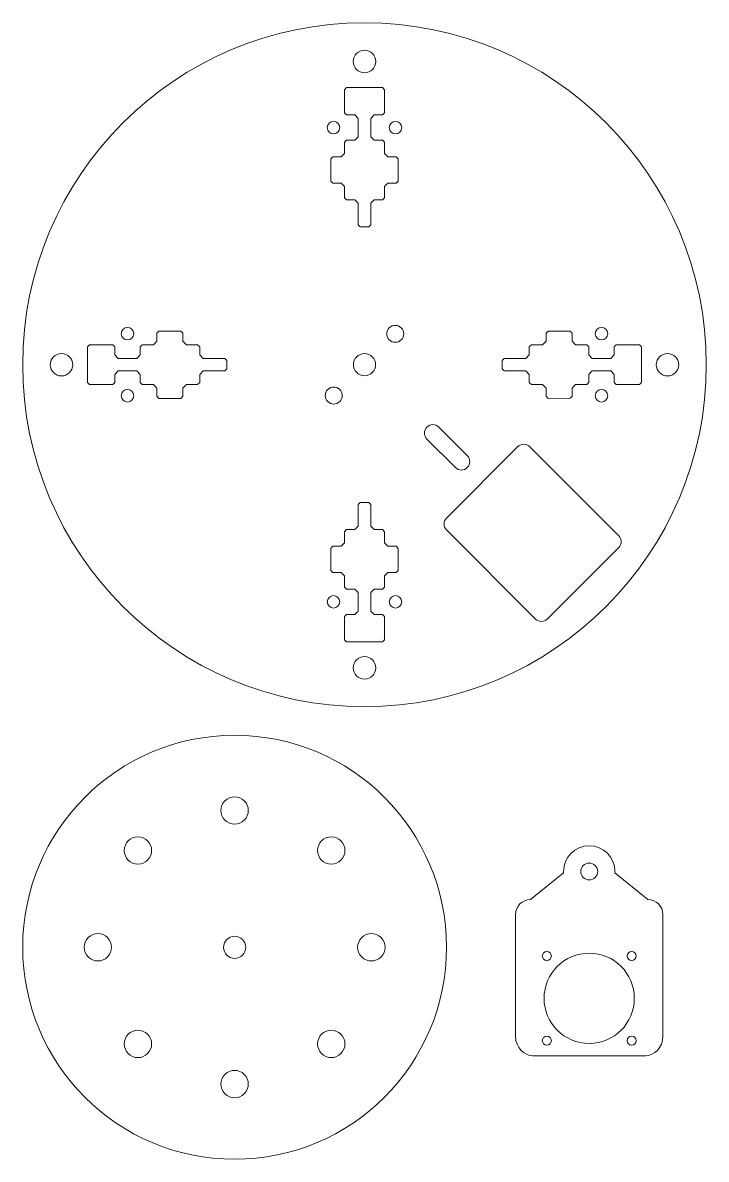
# Model space of a CAD drawing. Header units: centimetres. Extents: x -11.5 to 13.5, y -35.9 to 36.2.
# Drawn here: x -11.48 to 13.52, y -35.94 to 5.61 of the extents above; entities that cross this region are included whole.
import ezdxf

# ---------------------------------------------------------------- set-up
doc = ezdxf.new("R2010")
doc.units = ezdxf.units.CM
doc.header["$MEASUREMENT"] = 0
doc.layers.add('Layer 1', color=7, linetype='Continuous')

msp = doc.modelspace()

# ---------------------------------------------------------------- linework, layer by layer
at = {"layer": 'Layer 1', "lineweight": 9}
for centre, major_axis in [((1.01693, -6.89052), (0, 12.5)), ((-3.73307, -28.1862), (0, 7.75))]:
    msp.add_ellipse(centre, major_axis=major_axis, ratio=1, dxfattribs=at)
for points, knots in [([(1.01691, 4.60172), (1.24234, 4.60172), (1.42693, 4.41718), (1.42693, 4.19174), (1.42692, 3.96631), (1.24237, 3.78173), (1.01694, 3.78173), (0.79147, 3.78173), (0.60693, 3.96629), (0.60693, 4.19175), (0.60693, 4.41717), (0.79149, 4.60173), (1.01691, 4.60172)], [0, 0, 0, 0, 0.25, 0.25, 0.25, 0.5, 0.5, 0.5, 0.75, 0.75, 0.75, 1, 1, 1, 1]), ([(1.37102, 2.23759), (1.37102, 2.23759), (1.24693, 2.1145), (1.24693, 2.1145), (1.24693, 2.1145), (1.24691, 1.44087), (1.24691, 1.44087), (1.24691, 1.44087), (1.37104, 1.31757), (1.37104, 1.31757), (1.37104, 1.31757), (1.67105, 1.31756), (1.67105, 1.31756), (1.67105, 1.31756), (1.74693, 1.2417), (1.74693, 1.2417), (1.74693, 1.2417), (1.74691, 0.83089), (1.74691, 0.83089), (1.74691, 0.83089), (1.87102, 0.70758), (1.87102, 0.70758), (1.87102, 0.70758), (2.17108, 0.70759), (2.17108, 0.70759), (2.17108, 0.70759), (2.24691, 0.63173), (2.24691, 0.63173), (2.24691, 0.63173), (2.24693, -0.17658), (2.24693, -0.17658), (2.24693, -0.17658), (2.17106, -0.25242), (2.17106, -0.25242), (2.17106, -0.25242), (1.87102, -0.2524), (1.87102, -0.2524), (1.87102, -0.2524), (1.74692, -0.37571), (1.74692, -0.37571), (1.74692, -0.37571), (1.74691, -0.78657), (1.74691, -0.78657), (1.74691, -0.78657), (1.67106, -0.86241), (1.67106, -0.86241), (1.67106, -0.86241), (1.37102, -0.86242), (1.37102, -0.86242), (1.37102, -0.86242), (1.24691, -0.98571), (1.24691, -0.98571), (1.24691, -0.98571), (1.24692, -1.77657), (1.24692, -1.77657), (1.24692, -1.77657), (1.17105, -1.85242), (1.17105, -1.85242), (1.17105, -1.85242), (0.86279, -1.85245), (0.86279, -1.85245), (0.86279, -1.85245), (0.78691, -1.77659), (0.78691, -1.77659), (0.78691, -1.77659), (0.78692, -0.98573), (0.78692, -0.98573), (0.78692, -0.98573), (0.66281, -0.86242), (0.66281, -0.86242), (0.66281, -0.86242), (0.36278, -0.86243), (0.36278, -0.86243), (0.36278, -0.86243), (0.28691, -0.78658), (0.28691, -0.78658), (0.28691, -0.78658), (0.28691, -0.37572), (0.28691, -0.37572), (0.28691, -0.37572), (0.16282, -0.25243), (0.16282, -0.25243), (0.16282, -0.25243), (-0.13724, -0.25242), (-0.13724, -0.25242), (-0.13724, -0.25242), (-0.21311, -0.17657), (-0.21311, -0.17657), (-0.21311, -0.17657), (-0.2131, 0.63171), (-0.2131, 0.63171), (-0.2131, 0.63171), (-0.13723, 0.70757), (-0.13723, 0.70757), (-0.13723, 0.70757), (0.16281, 0.70757), (0.16281, 0.70757), (0.16281, 0.70757), (0.28692, 0.83089), (0.28692, 0.83089), (0.28692, 0.83089), (0.28694, 1.24172), (0.28694, 1.24172), (0.28694, 1.24172), (0.36279, 1.31752), (0.36279, 1.31752), (0.36279, 1.31752), (0.66282, 1.31756), (0.66282, 1.31756), (0.66282, 1.31756), (0.78693, 1.44061), (0.78693, 1.44061), (0.78693, 1.44061), (0.78694, 2.11427), (0.78694, 2.11427), (0.78694, 2.11427), (0.6628, 2.23759), (0.6628, 2.23759), (0.6628, 2.23759), (0.36279, 2.23759), (0.36279, 2.23759), (0.36279, 2.23759), (0.28691, 2.31345), (0.28691, 2.31345), (0.28691, 2.31345), (0.28693, 3.16171), (0.28693, 3.16171), (0.28693, 3.16171), (0.36278, 3.23756), (0.36278, 3.23756), (0.36278, 3.23756), (1.67106, 3.23758), (1.67106, 3.23758), (1.67106, 3.23758), (1.74693, 3.16172), (1.74693, 3.16172), (1.74693, 3.16172), (1.74691, 2.31347), (1.74691, 2.31347), (1.74691, 2.31347), (1.67107, 2.23758), (1.67107, 2.23758), (1.67107, 2.23758), (1.37102, 2.23759), (1.37102, 2.23759)], [0, 0, 0, 0, 0.02083333, 0.02083333, 0.02083333, 0.04166667, 0.04166667, 0.04166667, 0.0625, 0.0625, 0.0625, 0.08333333, 0.08333333, 0.08333333, 0.10416667, 0.10416667, 0.10416667, 0.125, 0.125, 0.125, 0.14583333, 0.14583333, 0.14583333, 0.16666667, 0.16666667, 0.16666667, 0.1875, 0.1875, 0.1875, 0.20833333, 0.20833333, 0.20833333, 0.22916667, 0.22916667, 0.22916667, 0.25, 0.25, 0.25, 0.27083333, 0.27083333, 0.27083333, 0.29166667, 0.29166667, 0.29166667, 0.3125, 0.3125, 0.3125, 0.33333333, 0.33333333, 0.33333333, 0.35416667, 0.35416667, 0.35416667, 0.375, 0.375, 0.375, 0.39583333, 0.39583333, 0.39583333, 0.41666667, 0.41666667, 0.41666667, 0.4375, 0.4375, 0.4375, 0.45833333, 0.45833333, 0.45833333, 0.47916667, 0.47916667, 0.47916667, 0.5, 0.5, 0.5, 0.52083333, 0.52083333, 0.52083333, 0.54166667, 0.54166667, 0.54166667, 0.5625, 0.5625, 0.5625, 0.58333333, 0.58333333, 0.58333333, 0.60416667, 0.60416667, 0.60416667, 0.625, 0.625, 0.625, 0.64583333, 0.64583333, 0.64583333, 0.66666667, 0.66666667, 0.66666667, 0.6875, 0.6875, 0.6875, 0.70833333, 0.70833333, 0.70833333, 0.72916667, 0.72916667, 0.72916667, 0.75, 0.75, 0.75, 0.77083333, 0.77083333, 0.77083333, 0.79166667, 0.79166667, 0.79166667, 0.8125, 0.8125, 0.8125, 0.83333333, 0.83333333, 0.83333333, 0.85416667, 0.85416667, 0.85416667, 0.875, 0.875, 0.875, 0.89583333, 0.89583333, 0.89583333, 0.91666667, 0.91666667, 0.91666667, 0.9375, 0.9375, 0.9375, 0.95833333, 0.95833333, 0.95833333, 0.97916667, 0.97916667, 0.97916667, 1, 1, 1, 1]), ([(-0.11751, 2.00754), (0.00952, 2.00754), (0.11247, 1.90457), (0.11248, 1.77754), (0.11249, 1.65053), (0.00952, 1.54756), (-0.1175, 1.54755), (-0.24453, 1.54754), (-0.34748, 1.65052), (-0.34749, 1.77755), (-0.34749, 1.90458), (-0.24454, 2.00756), (-0.11751, 2.00754)], [0, 0, 0, 0, 0.25, 0.25, 0.25, 0.5, 0.5, 0.5, 0.75, 0.75, 0.75, 1, 1, 1, 1]), ([(2.15131, 2.00754), (2.27834, 2.00753), (2.38136, 1.90461), (2.38134, 1.77756), (2.38132, 1.65052), (2.27836, 1.54754), (2.15132, 1.54754), (2.02429, 1.54753), (1.92135, 1.65053), (1.92134, 1.77755), (1.92133, 1.90456), (2.0243, 2.00755), (2.15131, 2.00754)], [0, 0, 0, 0, 0.25, 0.25, 0.25, 0.5, 0.5, 0.5, 0.75, 0.75, 0.75, 1, 1, 1, 1]), ([(-8.11118, -6.53643), (-8.11118, -6.53643), (-7.98809, -6.66052), (-7.98809, -6.66052), (-7.98809, -6.66052), (-7.31446, -6.66054), (-7.31446, -6.66054), (-7.31446, -6.66054), (-7.19116, -6.53641), (-7.19116, -6.53641), (-7.19116, -6.53641), (-7.19115, -6.2364), (-7.19115, -6.2364), (-7.19115, -6.2364), (-7.11529, -6.16052), (-7.11529, -6.16052), (-7.11529, -6.16052), (-6.70448, -6.16054), (-6.70448, -6.16054), (-6.70448, -6.16054), (-6.58117, -6.03643), (-6.58117, -6.03643), (-6.58117, -6.03643), (-6.58118, -5.73637), (-6.58118, -5.73637), (-6.58118, -5.73637), (-6.50532, -5.66054), (-6.50532, -5.66054), (-6.50532, -5.66054), (-5.69701, -5.66052), (-5.69701, -5.66052), (-5.69701, -5.66052), (-5.62117, -5.73639), (-5.62117, -5.73639), (-5.62117, -5.73639), (-5.62119, -6.03643), (-5.62119, -6.03643), (-5.62119, -6.03643), (-5.49788, -6.16053), (-5.49788, -6.16053), (-5.49788, -6.16053), (-5.08702, -6.16054), (-5.08702, -6.16054), (-5.08702, -6.16054), (-5.01118, -6.23639), (-5.01118, -6.23639), (-5.01118, -6.23639), (-5.01117, -6.53643), (-5.01117, -6.53643), (-5.01117, -6.53643), (-4.88788, -6.66054), (-4.88788, -6.66054), (-4.88788, -6.66054), (-4.09702, -6.66053), (-4.09702, -6.66053), (-4.09702, -6.66053), (-4.02117, -6.7364), (-4.02117, -6.7364), (-4.02117, -6.7364), (-4.02114, -7.04466), (-4.02114, -7.04466), (-4.02114, -7.04466), (-4.097, -7.12054), (-4.097, -7.12054), (-4.097, -7.12054), (-4.88786, -7.12053), (-4.88786, -7.12053), (-4.88786, -7.12053), (-5.01117, -7.24464), (-5.01117, -7.24464), (-5.01117, -7.24464), (-5.01116, -7.54467), (-5.01116, -7.54467), (-5.01116, -7.54467), (-5.08701, -7.62054), (-5.08701, -7.62054), (-5.08701, -7.62054), (-5.49787, -7.62054), (-5.49787, -7.62054), (-5.49787, -7.62054), (-5.62116, -7.74463), (-5.62116, -7.74463), (-5.62116, -7.74463), (-5.62117, -8.04469), (-5.62117, -8.04469), (-5.62117, -8.04469), (-5.69702, -8.12056), (-5.69702, -8.12056), (-5.69702, -8.12056), (-6.5053, -8.12055), (-6.5053, -8.12055), (-6.5053, -8.12055), (-6.58116, -8.04468), (-6.58116, -8.04468), (-6.58116, -8.04468), (-6.58116, -7.74464), (-6.58116, -7.74464), (-6.58116, -7.74464), (-6.70448, -7.62053), (-6.70448, -7.62053), (-6.70448, -7.62053), (-7.11531, -7.62051), (-7.11531, -7.62051), (-7.11531, -7.62051), (-7.19111, -7.54466), (-7.19111, -7.54466), (-7.19111, -7.54466), (-7.19115, -7.24463), (-7.19115, -7.24463), (-7.19115, -7.24463), (-7.3142, -7.12052), (-7.3142, -7.12052), (-7.3142, -7.12052), (-7.98786, -7.12051), (-7.98786, -7.12051), (-7.98786, -7.12051), (-8.11118, -7.24465), (-8.11118, -7.24465), (-8.11118, -7.24465), (-8.11118, -7.54466), (-8.11118, -7.54466), (-8.11118, -7.54466), (-8.18704, -7.62054), (-8.18704, -7.62054), (-8.18704, -7.62054), (-9.0353, -7.62052), (-9.0353, -7.62052), (-9.0353, -7.62052), (-9.11115, -7.54467), (-9.11115, -7.54467), (-9.11115, -7.54467), (-9.11117, -6.23639), (-9.11117, -6.23639), (-9.11117, -6.23639), (-9.03531, -6.16052), (-9.03531, -6.16052), (-9.03531, -6.16052), (-8.18706, -6.16054), (-8.18706, -6.16054), (-8.18706, -6.16054), (-8.11117, -6.23638), (-8.11117, -6.23638), (-8.11117, -6.23638), (-8.11118, -6.53643), (-8.11118, -6.53643)], [0, 0, 0, 0, 0.02083333, 0.02083333, 0.02083333, 0.04166667, 0.04166667, 0.04166667, 0.0625, 0.0625, 0.0625, 0.08333333, 0.08333333, 0.08333333, 0.10416667, 0.10416667, 0.10416667, 0.125, 0.125, 0.125, 0.14583333, 0.14583333, 0.14583333, 0.16666667, 0.16666667, 0.16666667, 0.1875, 0.1875, 0.1875, 0.20833333, 0.20833333, 0.20833333, 0.22916667, 0.22916667, 0.22916667, 0.25, 0.25, 0.25, 0.27083333, 0.27083333, 0.27083333, 0.29166667, 0.29166667, 0.29166667, 0.3125, 0.3125, 0.3125, 0.33333333, 0.33333333, 0.33333333, 0.35416667, 0.35416667, 0.35416667, 0.375, 0.375, 0.375, 0.39583333, 0.39583333, 0.39583333, 0.41666667, 0.41666667, 0.41666667, 0.4375, 0.4375, 0.4375, 0.45833333, 0.45833333, 0.45833333, 0.47916667, 0.47916667, 0.47916667, 0.5, 0.5, 0.5, 0.52083333, 0.52083333, 0.52083333, 0.54166667, 0.54166667, 0.54166667, 0.5625, 0.5625, 0.5625, 0.58333333, 0.58333333, 0.58333333, 0.60416667, 0.60416667, 0.60416667, 0.625, 0.625, 0.625, 0.64583333, 0.64583333, 0.64583333, 0.66666667, 0.66666667, 0.66666667, 0.6875, 0.6875, 0.6875, 0.70833333, 0.70833333, 0.70833333, 0.72916667, 0.72916667, 0.72916667, 0.75, 0.75, 0.75, 0.77083333, 0.77083333, 0.77083333, 0.79166667, 0.79166667, 0.79166667, 0.8125, 0.8125, 0.8125, 0.83333333, 0.83333333, 0.83333333, 0.85416667, 0.85416667, 0.85416667, 0.875, 0.875, 0.875, 0.89583333, 0.89583333, 0.89583333, 0.91666667, 0.91666667, 0.91666667, 0.9375, 0.9375, 0.9375, 0.95833333, 0.95833333, 0.95833333, 0.97916667, 0.97916667, 0.97916667, 1, 1, 1, 1]), ([(-7.88113, -5.75614), (-7.88112, -5.62911), (-7.7782, -5.52609), (-7.65115, -5.52611), (-7.52411, -5.52613), (-7.42113, -5.62909), (-7.42113, -5.75613), (-7.42112, -5.88316), (-7.52412, -5.9861), (-7.65114, -5.98611), (-7.77815, -5.98612), (-7.88114, -5.88315), (-7.88113, -5.75614)], [0, 0, 0, 0, 0.25, 0.25, 0.25, 0.5, 0.5, 0.5, 0.75, 0.75, 0.75, 1, 1, 1, 1]), ([(1.92494, -5.98251), (1.80388, -5.86145), (1.80388, -5.66517), (1.92494, -5.5441), (2.046, -5.42304), (2.24228, -5.42304), (2.36335, -5.5441), (2.48441, -5.66517), (2.48441, -5.86145), (2.36335, -5.98251), (2.24228, -6.10357), (2.046, -6.10357), (1.92494, -5.98251)], [0, 0, 0, 0, 0.25, 0.25, 0.25, 0.5, 0.5, 0.5, 0.75, 0.75, 0.75, 1, 1, 1, 1]), ([(10.14504, -7.24461), (10.14504, -7.24461), (10.02195, -7.12052), (10.02195, -7.12052), (10.02195, -7.12052), (9.34832, -7.1205), (9.34832, -7.1205), (9.34832, -7.1205), (9.22502, -7.24463), (9.22502, -7.24463), (9.22502, -7.24463), (9.22501, -7.54464), (9.22501, -7.54464), (9.22501, -7.54464), (9.14915, -7.62052), (9.14915, -7.62052), (9.14915, -7.62052), (8.73834, -7.6205), (8.73834, -7.6205), (8.73834, -7.6205), (8.61503, -7.74461), (8.61503, -7.74461), (8.61503, -7.74461), (8.61504, -8.04467), (8.61504, -8.04467), (8.61504, -8.04467), (8.53918, -8.1205), (8.53918, -8.1205), (8.53918, -8.1205), (7.73087, -8.12052), (7.73087, -8.12052), (7.73087, -8.12052), (7.65503, -8.04465), (7.65503, -8.04465), (7.65503, -8.04465), (7.65505, -7.74461), (7.65505, -7.74461), (7.65505, -7.74461), (7.53174, -7.62051), (7.53174, -7.62051), (7.53174, -7.62051), (7.12088, -7.6205), (7.12088, -7.6205), (7.12088, -7.6205), (7.04504, -7.54465), (7.04504, -7.54465), (7.04504, -7.54465), (7.04503, -7.24461), (7.04503, -7.24461), (7.04503, -7.24461), (6.92174, -7.1205), (6.92174, -7.1205), (6.92174, -7.1205), (6.13088, -7.12051), (6.13088, -7.12051), (6.13088, -7.12051), (6.05503, -7.04464), (6.05503, -7.04464), (6.05503, -7.04464), (6.055, -6.73638), (6.055, -6.73638), (6.055, -6.73638), (6.13086, -6.6605), (6.13086, -6.6605), (6.13086, -6.6605), (6.92172, -6.66051), (6.92172, -6.66051), (6.92172, -6.66051), (7.04503, -6.5364), (7.04503, -6.5364), (7.04503, -6.5364), (7.04502, -6.23637), (7.04502, -6.23637), (7.04502, -6.23637), (7.12087, -6.1605), (7.12087, -6.1605), (7.12087, -6.1605), (7.53173, -6.1605), (7.53173, -6.1605), (7.53173, -6.1605), (7.65502, -6.03641), (7.65502, -6.03641), (7.65502, -6.03641), (7.65503, -5.73635), (7.65503, -5.73635), (7.65503, -5.73635), (7.73088, -5.66048), (7.73088, -5.66048), (7.73088, -5.66048), (8.53916, -5.66049), (8.53916, -5.66049), (8.53916, -5.66049), (8.61502, -5.73636), (8.61502, -5.73636), (8.61502, -5.73636), (8.61502, -6.0364), (8.61502, -6.0364), (8.61502, -6.0364), (8.73834, -6.16051), (8.73834, -6.16051), (8.73834, -6.16051), (9.14917, -6.16053), (9.14917, -6.16053), (9.14917, -6.16053), (9.22497, -6.23638), (9.22497, -6.23638), (9.22497, -6.23638), (9.22501, -6.53641), (9.22501, -6.53641), (9.22501, -6.53641), (9.34806, -6.66052), (9.34806, -6.66052), (9.34806, -6.66052), (10.02172, -6.66053), (10.02172, -6.66053), (10.02172, -6.66053), (10.14504, -6.53639), (10.14504, -6.53639), (10.14504, -6.53639), (10.14504, -6.23638), (10.14504, -6.23638), (10.14504, -6.23638), (10.2209, -6.1605), (10.2209, -6.1605), (10.2209, -6.1605), (11.06916, -6.16052), (11.06916, -6.16052), (11.06916, -6.16052), (11.14501, -6.23637), (11.14501, -6.23637), (11.14501, -6.23637), (11.14503, -7.54465), (11.14503, -7.54465), (11.14503, -7.54465), (11.06917, -7.62052), (11.06917, -7.62052), (11.06917, -7.62052), (10.22092, -7.6205), (10.22092, -7.6205), (10.22092, -7.6205), (10.14503, -7.54466), (10.14503, -7.54466), (10.14503, -7.54466), (10.14504, -7.24461), (10.14504, -7.24461)], [0, 0, 0, 0, 0.02083333, 0.02083333, 0.02083333, 0.04166667, 0.04166667, 0.04166667, 0.0625, 0.0625, 0.0625, 0.08333333, 0.08333333, 0.08333333, 0.10416667, 0.10416667, 0.10416667, 0.125, 0.125, 0.125, 0.14583333, 0.14583333, 0.14583333, 0.16666667, 0.16666667, 0.16666667, 0.1875, 0.1875, 0.1875, 0.20833333, 0.20833333, 0.20833333, 0.22916667, 0.22916667, 0.22916667, 0.25, 0.25, 0.25, 0.27083333, 0.27083333, 0.27083333, 0.29166667, 0.29166667, 0.29166667, 0.3125, 0.3125, 0.3125, 0.33333333, 0.33333333, 0.33333333, 0.35416667, 0.35416667, 0.35416667, 0.375, 0.375, 0.375, 0.39583333, 0.39583333, 0.39583333, 0.41666667, 0.41666667, 0.41666667, 0.4375, 0.4375, 0.4375, 0.45833333, 0.45833333, 0.45833333, 0.47916667, 0.47916667, 0.47916667, 0.5, 0.5, 0.5, 0.52083333, 0.52083333, 0.52083333, 0.54166667, 0.54166667, 0.54166667, 0.5625, 0.5625, 0.5625, 0.58333333, 0.58333333, 0.58333333, 0.60416667, 0.60416667, 0.60416667, 0.625, 0.625, 0.625, 0.64583333, 0.64583333, 0.64583333, 0.66666667, 0.66666667, 0.66666667, 0.6875, 0.6875, 0.6875, 0.70833333, 0.70833333, 0.70833333, 0.72916667, 0.72916667, 0.72916667, 0.75, 0.75, 0.75, 0.77083333, 0.77083333, 0.77083333, 0.79166667, 0.79166667, 0.79166667, 0.8125, 0.8125, 0.8125, 0.83333333, 0.83333333, 0.83333333, 0.85416667, 0.85416667, 0.85416667, 0.875, 0.875, 0.875, 0.89583333, 0.89583333, 0.89583333, 0.91666667, 0.91666667, 0.91666667, 0.9375, 0.9375, 0.9375, 0.95833333, 0.95833333, 0.95833333, 0.97916667, 0.97916667, 0.97916667, 1, 1, 1, 1]), ([(9.91499, -5.75608), (9.91499, -5.88311), (9.81202, -5.98606), (9.68499, -5.98607), (9.55798, -5.98608), (9.45501, -5.88311), (9.455, -5.75609), (9.45499, -5.62906), (9.55797, -5.52611), (9.685, -5.5261), (9.81203, -5.5261), (9.91501, -5.62905), (9.91499, -5.75608)], [0, 0, 0, 0, 0.25, 0.25, 0.25, 0.5, 0.5, 0.5, 0.75, 0.75, 0.75, 1, 1, 1, 1]), ([(-10.47531, -6.89054), (-10.47531, -6.66511), (-10.29077, -6.48052), (-10.06533, -6.48052), (-9.8399, -6.48053), (-9.65532, -6.66508), (-9.65532, -6.89051), (-9.65532, -7.11598), (-9.83988, -7.30052), (-10.06534, -7.30052), (-10.29076, -7.30052), (-10.47532, -7.11596), (-10.47531, -6.89054)], [0, 0, 0, 0, 0.25, 0.25, 0.25, 0.5, 0.5, 0.5, 0.75, 0.75, 0.75, 1, 1, 1, 1]), ([(1.01693, -6.48552), (1.2406, -6.48552), (1.42193, -6.66685), (1.42193, -6.89052), (1.42193, -7.11419), (1.2406, -7.29552), (1.01693, -7.29552), (0.79326, -7.29552), (0.61193, -7.11419), (0.61193, -6.89052), (0.61193, -6.66685), (0.79326, -6.48552), (1.01693, -6.48552)], [0, 0, 0, 0, 0.25, 0.25, 0.25, 0.5, 0.5, 0.5, 0.75, 0.75, 0.75, 1, 1, 1, 1]), ([(12.50917, -6.8905), (12.50917, -7.11593), (12.32463, -7.30052), (12.09919, -7.30052), (11.87376, -7.30051), (11.68918, -7.11596), (11.68918, -6.89053), (11.68918, -6.66506), (11.87374, -6.48052), (12.0992, -6.48052), (12.32462, -6.48052), (12.50918, -6.66508), (12.50917, -6.8905)], [0, 0, 0, 0, 0.25, 0.25, 0.25, 0.5, 0.5, 0.5, 0.75, 0.75, 0.75, 1, 1, 1, 1]), ([(-7.88113, -8.02496), (-7.88113, -7.89793), (-7.77816, -7.79498), (-7.65113, -7.79497), (-7.52412, -7.79496), (-7.42115, -7.89793), (-7.42114, -8.02495), (-7.42113, -8.15198), (-7.52411, -8.25493), (-7.65114, -8.25494), (-7.77817, -8.25494), (-7.88115, -8.15199), (-7.88113, -8.02496)], [0, 0, 0, 0, 0.25, 0.25, 0.25, 0.5, 0.5, 0.5, 0.75, 0.75, 0.75, 1, 1, 1, 1]), ([(-0.32949, -8.23694), (-0.45055, -8.11587), (-0.45055, -7.91959), (-0.32949, -7.79853), (-0.20842, -7.67747), (-0.01214, -7.67747), (0.10892, -7.79853), (0.22998, -7.91959), (0.22998, -8.11587), (0.10892, -8.23694), (-0.01214, -8.358), (-0.20842, -8.358), (-0.32949, -8.23694)], [0, 0, 0, 0, 0.25, 0.25, 0.25, 0.5, 0.5, 0.5, 0.75, 0.75, 0.75, 1, 1, 1, 1]), ([(9.91499, -8.0249), (9.91498, -8.15193), (9.81206, -8.25495), (9.68501, -8.25493), (9.55797, -8.25491), (9.45499, -8.15195), (9.45499, -8.02491), (9.45498, -7.89788), (9.55798, -7.79494), (9.685, -7.79493), (9.81201, -7.79492), (9.915, -7.89789), (9.91499, -8.0249)], [0, 0, 0, 0, 0.25, 0.25, 0.25, 0.5, 0.5, 0.5, 0.75, 0.75, 0.75, 1, 1, 1, 1]), ([(4.33931, -10.65131), (4.33931, -10.65131), (3.29946, -9.61146), (3.29946, -9.61146), (3.1789, -9.4909), (3.1789, -9.29363), (3.29946, -9.17307), (3.42003, -9.0525), (3.61732, -9.0525), (3.73787, -9.17305), (3.73787, -9.17305), (4.77772, -10.2129), (4.77772, -10.2129), (4.89826, -10.33344), (4.89828, -10.53073), (4.77772, -10.6513), (4.65715, -10.77186), (4.45989, -10.77189), (4.33931, -10.65131)], [0, 0, 0, 0, 0.16666667, 0.16666667, 0.16666667, 0.33333333, 0.33333333, 0.33333333, 0.5, 0.5, 0.5, 0.66666667, 0.66666667, 0.66666667, 0.83333333, 0.83333333, 0.83333333, 1, 1, 1, 1]), ([(4.0133, -12.5032), (4.0133, -12.5032), (6.62961, -9.8869), (6.62961, -9.8869), (6.74628, -9.77022), (6.93719, -9.77023), (7.05386, -9.8869), (7.05386, -9.8869), (10.31653, -13.14957), (10.31653, -13.14957), (10.4332, -13.26624), (10.43321, -13.45715), (10.31653, -13.57382), (10.31653, -13.57382), (7.70023, -16.19013), (7.70023, -16.19013), (7.58355, -16.3068), (7.39264, -16.3068), (7.27597, -16.19013), (7.27597, -16.19013), (4.0133, -12.92746), (4.0133, -12.92746), (3.89663, -12.81079), (3.89663, -12.61988), (4.0133, -12.5032)], [0, 0, 0, 0, 0.125, 0.125, 0.125, 0.25, 0.25, 0.25, 0.375, 0.375, 0.375, 0.5, 0.5, 0.5, 0.625, 0.625, 0.625, 0.75, 0.75, 0.75, 0.875, 0.875, 0.875, 1, 1, 1, 1]), ([(0.66284, -16.01863), (0.66284, -16.01863), (0.78693, -15.89554), (0.78693, -15.89554), (0.78693, -15.89554), (0.78695, -15.22191), (0.78695, -15.22191), (0.78695, -15.22191), (0.66282, -15.09861), (0.66282, -15.09861), (0.66282, -15.09861), (0.36281, -15.0986), (0.36281, -15.0986), (0.36281, -15.0986), (0.28693, -15.02274), (0.28693, -15.02274), (0.28693, -15.02274), (0.28695, -14.61193), (0.28695, -14.61193), (0.28695, -14.61193), (0.16284, -14.48862), (0.16284, -14.48862), (0.16284, -14.48862), (-0.13722, -14.48863), (-0.13722, -14.48863), (-0.13722, -14.48863), (-0.21305, -14.41277), (-0.21305, -14.41277), (-0.21305, -14.41277), (-0.21307, -13.60446), (-0.21307, -13.60446), (-0.21307, -13.60446), (-0.1372, -13.52862), (-0.1372, -13.52862), (-0.1372, -13.52862), (0.16284, -13.52864), (0.16284, -13.52864), (0.16284, -13.52864), (0.28694, -13.40533), (0.28694, -13.40533), (0.28694, -13.40533), (0.28695, -12.99447), (0.28695, -12.99447), (0.28695, -12.99447), (0.3628, -12.91863), (0.3628, -12.91863), (0.3628, -12.91863), (0.66284, -12.91862), (0.66284, -12.91862), (0.66284, -12.91862), (0.78695, -12.79533), (0.78695, -12.79533), (0.78695, -12.79533), (0.78694, -12.00447), (0.78694, -12.00447), (0.78694, -12.00447), (0.86281, -11.92862), (0.86281, -11.92862), (0.86281, -11.92862), (1.17107, -11.92859), (1.17107, -11.92859), (1.17107, -11.92859), (1.24695, -12.00445), (1.24695, -12.00445), (1.24695, -12.00445), (1.24694, -12.79531), (1.24694, -12.79531), (1.24694, -12.79531), (1.37105, -12.91862), (1.37105, -12.91862), (1.37105, -12.91862), (1.67108, -12.91861), (1.67108, -12.91861), (1.67108, -12.91861), (1.74695, -12.99446), (1.74695, -12.99446), (1.74695, -12.99446), (1.74695, -13.40532), (1.74695, -13.40532), (1.74695, -13.40532), (1.87104, -13.52861), (1.87104, -13.52861), (1.87104, -13.52861), (2.1711, -13.52862), (2.1711, -13.52862), (2.1711, -13.52862), (2.24697, -13.60447), (2.24697, -13.60447), (2.24697, -13.60447), (2.24696, -14.41275), (2.24696, -14.41275), (2.24696, -14.41275), (2.17109, -14.48861), (2.17109, -14.48861), (2.17109, -14.48861), (1.87105, -14.48861), (1.87105, -14.48861), (1.87105, -14.48861), (1.74694, -14.61193), (1.74694, -14.61193), (1.74694, -14.61193), (1.74692, -15.02276), (1.74692, -15.02276), (1.74692, -15.02276), (1.67107, -15.09856), (1.67107, -15.09856), (1.67107, -15.09856), (1.37104, -15.0986), (1.37104, -15.0986), (1.37104, -15.0986), (1.24693, -15.22165), (1.24693, -15.22165), (1.24693, -15.22165), (1.24692, -15.89531), (1.24692, -15.89531), (1.24692, -15.89531), (1.37106, -16.01863), (1.37106, -16.01863), (1.37106, -16.01863), (1.67107, -16.01863), (1.67107, -16.01863), (1.67107, -16.01863), (1.74695, -16.09449), (1.74695, -16.09449), (1.74695, -16.09449), (1.74693, -16.94275), (1.74693, -16.94275), (1.74693, -16.94275), (1.67108, -17.0186), (1.67108, -17.0186), (1.67108, -17.0186), (0.3628, -17.01862), (0.3628, -17.01862), (0.3628, -17.01862), (0.28693, -16.94276), (0.28693, -16.94276), (0.28693, -16.94276), (0.28695, -16.09451), (0.28695, -16.09451), (0.28695, -16.09451), (0.36279, -16.01862), (0.36279, -16.01862), (0.36279, -16.01862), (0.66284, -16.01863), (0.66284, -16.01863)], [0, 0, 0, 0, 0.02083333, 0.02083333, 0.02083333, 0.04166667, 0.04166667, 0.04166667, 0.0625, 0.0625, 0.0625, 0.08333333, 0.08333333, 0.08333333, 0.10416667, 0.10416667, 0.10416667, 0.125, 0.125, 0.125, 0.14583333, 0.14583333, 0.14583333, 0.16666667, 0.16666667, 0.16666667, 0.1875, 0.1875, 0.1875, 0.20833333, 0.20833333, 0.20833333, 0.22916667, 0.22916667, 0.22916667, 0.25, 0.25, 0.25, 0.27083333, 0.27083333, 0.27083333, 0.29166667, 0.29166667, 0.29166667, 0.3125, 0.3125, 0.3125, 0.33333333, 0.33333333, 0.33333333, 0.35416667, 0.35416667, 0.35416667, 0.375, 0.375, 0.375, 0.39583333, 0.39583333, 0.39583333, 0.41666667, 0.41666667, 0.41666667, 0.4375, 0.4375, 0.4375, 0.45833333, 0.45833333, 0.45833333, 0.47916667, 0.47916667, 0.47916667, 0.5, 0.5, 0.5, 0.52083333, 0.52083333, 0.52083333, 0.54166667, 0.54166667, 0.54166667, 0.5625, 0.5625, 0.5625, 0.58333333, 0.58333333, 0.58333333, 0.60416667, 0.60416667, 0.60416667, 0.625, 0.625, 0.625, 0.64583333, 0.64583333, 0.64583333, 0.66666667, 0.66666667, 0.66666667, 0.6875, 0.6875, 0.6875, 0.70833333, 0.70833333, 0.70833333, 0.72916667, 0.72916667, 0.72916667, 0.75, 0.75, 0.75, 0.77083333, 0.77083333, 0.77083333, 0.79166667, 0.79166667, 0.79166667, 0.8125, 0.8125, 0.8125, 0.83333333, 0.83333333, 0.83333333, 0.85416667, 0.85416667, 0.85416667, 0.875, 0.875, 0.875, 0.89583333, 0.89583333, 0.89583333, 0.91666667, 0.91666667, 0.91666667, 0.9375, 0.9375, 0.9375, 0.95833333, 0.95833333, 0.95833333, 0.97916667, 0.97916667, 0.97916667, 1, 1, 1, 1]), ([(-0.11745, -15.78858), (-0.24448, -15.78857), (-0.3475, -15.68565), (-0.34748, -15.5586), (-0.34746, -15.43156), (-0.2445, -15.32858), (-0.11746, -15.32858), (0.00957, -15.32857), (0.11251, -15.43157), (0.11252, -15.55859), (0.11253, -15.6856), (0.00956, -15.78859), (-0.11745, -15.78858)], [0, 0, 0, 0, 0.25, 0.25, 0.25, 0.5, 0.5, 0.5, 0.75, 0.75, 0.75, 1, 1, 1, 1]), ([(2.15137, -15.78858), (2.02434, -15.78858), (1.92139, -15.68561), (1.92138, -15.55858), (1.92137, -15.43157), (2.02434, -15.3286), (2.15136, -15.32859), (2.27839, -15.32858), (2.38134, -15.43156), (2.38135, -15.55859), (2.38135, -15.68562), (2.2784, -15.7886), (2.15137, -15.78858)], [0, 0, 0, 0, 0.25, 0.25, 0.25, 0.5, 0.5, 0.5, 0.75, 0.75, 0.75, 1, 1, 1, 1]), ([(1.01695, -18.38276), (0.79152, -18.38276), (0.60693, -18.19822), (0.60693, -17.97278), (0.60694, -17.74735), (0.79149, -17.56277), (1.01692, -17.56277), (1.24239, -17.56277), (1.42693, -17.74733), (1.42693, -17.97279), (1.42693, -18.19821), (1.24237, -18.38277), (1.01695, -18.38276)], [0, 0, 0, 0, 0.25, 0.25, 0.25, 0.5, 0.5, 0.5, 0.75, 0.75, 0.75, 1, 1, 1, 1]), ([(-4.08659, -22.83265), (-3.89134, -22.63739), (-3.5748, -22.63741), (-3.37951, -22.83265), (-3.18427, -23.0279), (-3.18425, -23.34448), (-3.37948, -23.53971), (-3.57474, -23.73501), (-3.89129, -23.73497), (-4.08657, -23.53971), (-4.28185, -23.34444), (-4.28191, -23.0279), (-4.08659, -22.83265)], [0, 0, 0, 0, 0.25, 0.25, 0.25, 0.5, 0.5, 0.5, 0.75, 0.75, 0.75, 1, 1, 1, 1]), ([(-7.76858, -24.65065), (-7.76858, -24.37452), (-7.54474, -24.15071), (-7.26859, -24.15067), (-6.99248, -24.15068), (-6.76861, -24.37452), (-6.76861, -24.65062), (-6.76858, -24.92678), (-6.99245, -25.15059), (-7.26859, -25.15061), (-7.54476, -25.15061), (-7.76863, -24.92683), (-7.76858, -24.65065)], [0, 0, 0, 0, 0.25, 0.25, 0.25, 0.5, 0.5, 0.5, 0.75, 0.75, 0.75, 1, 1, 1, 1]), ([(-0.19751, -24.15068), (0.07862, -24.15068), (0.30243, -24.37452), (0.30247, -24.65067), (0.30246, -24.92678), (0.07862, -25.15065), (-0.19748, -25.15065), (-0.47364, -25.15068), (-0.69745, -24.92681), (-0.69747, -24.65067), (-0.69747, -24.3745), (-0.47369, -24.15063), (-0.19751, -24.15068)], [0, 0, 0, 0, 0.25, 0.25, 0.25, 0.5, 0.5, 0.5, 0.75, 0.75, 0.75, 1, 1, 1, 1]), ([(11.38518, -26.44068), (11.38518, -26.44068), (10.1747, -25.47002), (10.1747, -25.47002), (10.17568, -25.45239), (10.17623, -25.43464), (10.17623, -25.41676), (10.17623, -24.89707), (9.75494, -24.47578), (9.23525, -24.47578), (8.71556, -24.47578), (8.29427, -24.89707), (8.29427, -25.41676), (8.29427, -25.43241), (8.29466, -25.44795), (8.29542, -25.46341), (8.29542, -25.46341), (7.08532, -26.44068), (7.08532, -26.44068), (6.78601, -26.44068), (6.54107, -26.68561), (6.54107, -26.98493), (6.54107, -26.98493), (6.54107, -31.43572), (6.54107, -31.43572), (6.54107, -31.86321), (6.86539, -32.15195), (7.16469, -32.15195), (7.16469, -32.15195), (11.30581, -32.15195), (11.30581, -32.15195), (11.60511, -32.15195), (11.92943, -31.86321), (11.92943, -31.43572), (11.92943, -31.43572), (11.92943, -26.98493), (11.92943, -26.98493), (11.92943, -26.68561), (11.68448, -26.44068), (11.38518, -26.44068)], [0, 0, 0, 0, 0.07692308, 0.07692308, 0.07692308, 0.15384615, 0.15384615, 0.15384615, 0.23076923, 0.23076923, 0.23076923, 0.30769231, 0.30769231, 0.30769231, 0.38461538, 0.38461538, 0.38461538, 0.46153846, 0.46153846, 0.46153846, 0.53846154, 0.53846154, 0.53846154, 0.61538462, 0.61538462, 0.61538462, 0.69230769, 0.69230769, 0.69230769, 0.76923077, 0.76923077, 0.76923077, 0.84615385, 0.84615385, 0.84615385, 0.92307692, 0.92307692, 0.92307692, 1, 1, 1, 1]), ([(8.92525, -25.41676), (8.92525, -25.24555), (9.06404, -25.10676), (9.23525, -25.10676), (9.40646, -25.10676), (9.54525, -25.24555), (9.54525, -25.41676), (9.54525, -25.58797), (9.40646, -25.72676), (9.23525, -25.72676), (9.06404, -25.72676), (8.92525, -25.58797), (8.92525, -25.41676)], [0, 0, 0, 0, 0.25, 0.25, 0.25, 0.5, 0.5, 0.5, 0.75, 0.75, 0.75, 1, 1, 1, 1]), ([(-9.08661, -28.53973), (-9.28187, -28.34448), (-9.28185, -28.02794), (-9.08661, -27.83265), (-8.89136, -27.63741), (-8.57478, -27.63739), (-8.37955, -27.83262), (-8.18425, -28.02788), (-8.18429, -28.34443), (-8.37955, -28.53971), (-8.57482, -28.73499), (-8.89136, -28.73505), (-9.08661, -28.53973)], [0, 0, 0, 0, 0.25, 0.25, 0.25, 0.5, 0.5, 0.5, 0.75, 0.75, 0.75, 1, 1, 1, 1]), ([(-3.73307, -27.7812), (-3.5094, -27.7812), (-3.32807, -27.96253), (-3.32807, -28.1862), (-3.32807, -28.40987), (-3.5094, -28.5912), (-3.73307, -28.5912), (-3.95674, -28.5912), (-4.13807, -28.40987), (-4.13807, -28.1862), (-4.13807, -27.96253), (-3.95674, -27.7812), (-3.73307, -27.7812)], [0, 0, 0, 0, 0.25, 0.25, 0.25, 0.5, 0.5, 0.5, 0.75, 0.75, 0.75, 1, 1, 1, 1]), ([(1.62049, -27.83267), (1.81575, -28.02792), (1.81573, -28.34446), (1.62049, -28.53975), (1.42524, -28.73499), (1.10866, -28.73501), (0.91343, -28.53978), (0.71813, -28.34452), (0.71817, -28.02797), (0.91343, -27.83269), (1.1087, -27.63741), (1.42524, -27.63735), (1.62049, -27.83267)], [0, 0, 0, 0, 0.25, 0.25, 0.25, 0.5, 0.5, 0.5, 0.75, 0.75, 0.75, 1, 1, 1, 1]), ([(7.68525, -28.66695), (7.77639, -28.66695), (7.85025, -28.59309), (7.85025, -28.50195), (7.85025, -28.4108), (7.7764, -28.33695), (7.68525, -28.33695), (7.59411, -28.33695), (7.52025, -28.41081), (7.52025, -28.50195), (7.52025, -28.59309), (7.59411, -28.66695), (7.68525, -28.66695)], [0, 0, 0, 0, 0.25, 0.25, 0.25, 0.5, 0.5, 0.5, 0.75, 0.75, 0.75, 1, 1, 1, 1]), ([(9.23525, -28.40196), (10.14653, -28.40195), (10.88525, -29.14068), (10.88525, -30.05196), (10.88526, -30.96324), (10.14653, -31.70196), (9.23526, -31.70196), (9.23526, -31.70196), (9.23525, -31.70196), (9.23525, -31.70196), (9.23525, -31.70196), (9.23524, -31.70196), (9.23524, -31.70196), (8.32397, -31.70196), (7.58524, -30.96324), (7.58525, -30.05196), (7.58525, -29.14068), (8.32397, -28.40195), (9.23525, -28.40196)], [0, 0, 0, 0, 0.16666667, 0.16666667, 0.16666667, 0.33333333, 0.33333333, 0.33333333, 0.5, 0.5, 0.5, 0.66666667, 0.66666667, 0.66666667, 0.83333333, 0.83333333, 0.83333333, 1, 1, 1, 1]), ([(10.78525, -28.66695), (10.69411, -28.66695), (10.62025, -28.59309), (10.62025, -28.50195), (10.62025, -28.4108), (10.6941, -28.33695), (10.78525, -28.33695), (10.87639, -28.33695), (10.95025, -28.41081), (10.95025, -28.50195), (10.95025, -28.59309), (10.87639, -28.66695), (10.78525, -28.66695)], [0, 0, 0, 0, 0.25, 0.25, 0.25, 0.5, 0.5, 0.5, 0.75, 0.75, 0.75, 1, 1, 1, 1]), ([(-7.26861, -32.22172), (-7.54474, -32.22172), (-7.76855, -31.99788), (-7.76859, -31.72173), (-7.76858, -31.44562), (-7.54474, -31.22175), (-7.26864, -31.22175), (-6.99248, -31.22172), (-6.76867, -31.44559), (-6.76865, -31.72173), (-6.76865, -31.9979), (-6.99243, -32.22177), (-7.26861, -32.22172)], [0, 0, 0, 0, 0.25, 0.25, 0.25, 0.5, 0.5, 0.5, 0.75, 0.75, 0.75, 1, 1, 1, 1]), ([(0.30246, -31.72175), (0.30246, -31.99788), (0.07862, -32.22169), (-0.19753, -32.22173), (-0.47364, -32.22172), (-0.69751, -31.99788), (-0.69751, -31.72178), (-0.69754, -31.44562), (-0.47367, -31.22181), (-0.19753, -31.22179), (0.07864, -31.22179), (0.30251, -31.44557), (0.30246, -31.72175)], [0, 0, 0, 0, 0.25, 0.25, 0.25, 0.5, 0.5, 0.5, 0.75, 0.75, 0.75, 1, 1, 1, 1]), ([(7.68526, -31.76695), (7.7764, -31.76695), (7.85025, -31.69309), (7.85025, -31.60195), (7.85025, -31.51081), (7.7764, -31.43695), (7.68525, -31.43695), (7.59411, -31.43695), (7.52025, -31.51081), (7.52025, -31.60195), (7.52025, -31.6931), (7.59412, -31.76695), (7.68526, -31.76695)], [0, 0, 0, 0, 0.25, 0.25, 0.25, 0.5, 0.5, 0.5, 0.75, 0.75, 0.75, 1, 1, 1, 1]), ([(10.78524, -31.76695), (10.6941, -31.76695), (10.62025, -31.69309), (10.62025, -31.60195), (10.62025, -31.51081), (10.6941, -31.43695), (10.78525, -31.43695), (10.87639, -31.43695), (10.95025, -31.51081), (10.95025, -31.60195), (10.95025, -31.6931), (10.87638, -31.76695), (10.78524, -31.76695)], [0, 0, 0, 0, 0.25, 0.25, 0.25, 0.5, 0.5, 0.5, 0.75, 0.75, 0.75, 1, 1, 1, 1]), ([(-3.37953, -33.53975), (-3.57478, -33.73501), (-3.89132, -33.73499), (-4.08661, -33.53975), (-4.28185, -33.3445), (-4.28187, -33.02792), (-4.08664, -32.83269), (-3.89138, -32.63739), (-3.57483, -32.63743), (-3.37955, -32.83269), (-3.18427, -33.02796), (-3.18421, -33.3445), (-3.37953, -33.53975)], [0, 0, 0, 0, 0.25, 0.25, 0.25, 0.5, 0.5, 0.5, 0.75, 0.75, 0.75, 1, 1, 1, 1])]:
    msp.add_open_spline(points, degree=3, knots=knots, dxfattribs=at)

doc.saveas('drawing.dxf')
